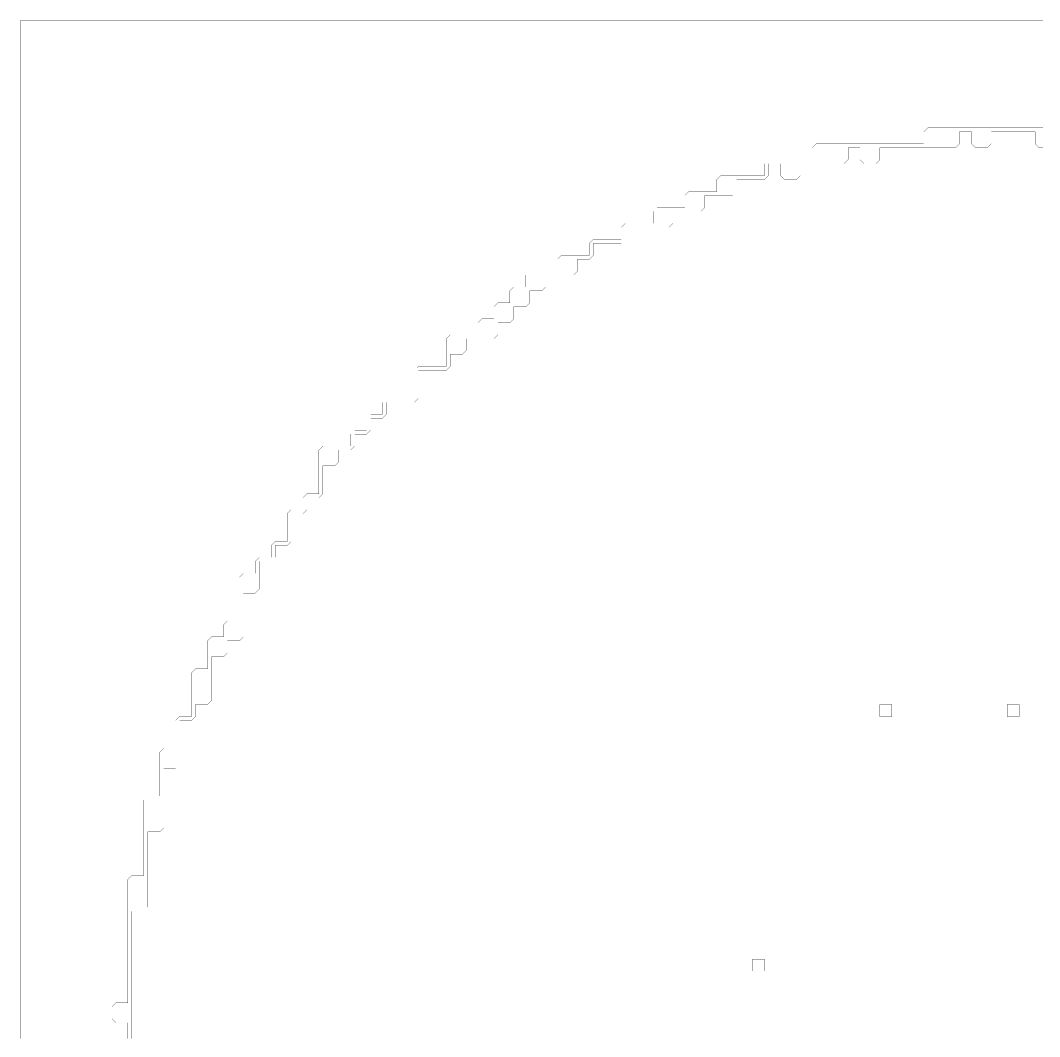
# Model space of a CAD drawing. Header units: metres. Extents: x 0 to 4990, y -4990 to 0.
# Drawn here: x 0 to 2501, y -2495 to 0 of the extents above; entities that cross this region are included whole.
import ezdxf

# ---------------------------------------------------------------- set-up
doc = ezdxf.new("R2010")
doc.units = ezdxf.units.M
doc.layers.add('conductor', color=1, linetype='Continuous')
doc.layers.add('substrate', color=5, linetype='Continuous')

msp = doc.modelspace()

# ---------------------------------------------------------------- linework, layer by layer
at = {"layer": 'conductor', "const_width": 0.5}
msp.add_lwpolyline([(2509.765625, -312.5), (2500, -312.5), (2490.234375, -302.734375), (2490.234375, -292.96875), (2490.234375, -283.203125), (2490.234375, -273.4375), (2480.46875, -273.4375), (2470.703125, -273.4375), (2460.9375, -273.4375), (2451.171875, -273.4375), (2441.40625, -273.4375), (2431.640625, -273.4375), (2421.875, -273.4375), (2412.109375, -273.4375), (2402.34375, -273.4375), (2392.578125, -273.4375), (2382.8125, -273.4375), (2382.8125, -283.203125), (2382.8125, -292.96875), (2382.8125, -302.734375), (2373.046875, -312.5), (2363.28125, -312.5), (2353.515625, -312.5), (2343.75, -312.5), (2333.984375, -302.734375), (2333.984375, -292.96875), (2333.984375, -283.203125), (2333.984375, -273.4375), (2324.21875, -273.4375), (2314.453125, -273.4375), (2304.6875, -273.4375), (2304.6875, -283.203125), (2304.6875, -292.96875), (2304.6875, -302.734375), (2294.921875, -312.5), (2285.15625, -312.5), (2275.390625, -312.5), (2265.625, -312.5), (2255.859375, -312.5), (2246.09375, -312.5), (2236.328125, -312.5), (2226.5625, -312.5), (2216.796875, -312.5), (2207.03125, -312.5), (2197.265625, -312.5), (2187.5, -312.5), (2177.734375, -312.5), (2167.96875, -312.5), (2158.203125, -312.5), (2148.4375, -312.5), (2138.671875, -312.5), (2128.90625, -312.5), (2119.140625, -312.5), (2109.375, -312.5), (2109.375, -322.265625), (2109.375, -332.03125), (2109.375, -341.796875), (2099.609375, -351.5625), (2089.84375, -351.5625), (2080.078125, -351.5625), (2070.3125, -351.5625), (2060.546875, -341.796875), (2060.546875, -332.03125), (2060.546875, -322.265625), (2060.546875, -312.5), (2050.78125, -312.5), (2041.015625, -312.5), (2031.25, -312.5), (2031.25, -322.265625), (2031.25, -332.03125), (2031.25, -341.796875), (2021.484375, -351.5625), (2011.71875, -351.5625), (2001.953125, -351.5625), (1992.1875, -351.5625), (1982.421875, -351.5625), (1972.65625, -351.5625), (1962.890625, -351.5625), (1953.125, -351.5625), (1943.359375, -351.5625), (1933.59375, -351.5625), (1923.828125, -351.5625), (1914.0625, -351.5625), (1914.0625, -361.328125), (1914.0625, -371.09375), (1914.0625, -380.859375), (1904.296875, -390.625), (1894.53125, -390.625), (1884.765625, -390.625), (1875, -390.625), (1865.234375, -380.859375), (1865.234375, -371.09375), (1865.234375, -361.328125), (1865.234375, -351.5625), (1855.46875, -351.5625), (1845.703125, -351.5625), (1835.9375, -351.5625), (1835.9375, -361.328125), (1835.9375, -371.09375), (1835.9375, -380.859375), (1826.171875, -390.625), (1816.40625, -390.625), (1806.640625, -390.625), (1796.875, -390.625), (1787.109375, -390.625), (1777.34375, -390.625), (1767.578125, -390.625), (1757.8125, -390.625), (1757.8125, -400.390625), (1757.8125, -410.15625), (1757.8125, -419.921875), (1748.046875, -429.6875), (1738.28125, -429.6875), (1728.515625, -429.6875), (1718.75, -429.6875), (1708.984375, -429.6875), (1699.21875, -429.6875), (1689.453125, -429.6875), (1679.6875, -429.6875), (1679.6875, -439.453125), (1679.6875, -449.21875), (1679.6875, -458.984375), (1669.921875, -468.75), (1660.15625, -468.75), (1650.390625, -468.75), (1640.625, -468.75), (1630.859375, -468.75), (1621.09375, -468.75), (1611.328125, -468.75), (1601.5625, -468.75), (1601.5625, -478.515625), (1601.5625, -488.28125), (1601.5625, -498.046875), (1591.796875, -507.8125), (1582.03125, -507.8125), (1572.265625, -507.8125), (1562.5, -507.8125), (1552.734375, -507.8125), (1542.96875, -507.8125), (1533.203125, -507.8125), (1523.4375, -507.8125), (1513.671875, -507.8125), (1503.90625, -507.8125), (1494.140625, -507.8125), (1484.375, -507.8125), (1484.375, -517.578125), (1484.375, -527.34375), (1484.375, -537.109375), (1474.609375, -546.875), (1464.84375, -546.875), (1455.078125, -546.875), (1445.3125, -546.875), (1435.546875, -546.875), (1425.78125, -546.875), (1416.015625, -546.875), (1406.25, -546.875), (1406.25, -556.640625), (1406.25, -566.40625), (1406.25, -576.171875), (1396.484375, -585.9375), (1386.71875, -585.9375), (1376.953125, -585.9375), (1367.1875, -585.9375), (1367.1875, -595.703125), (1367.1875, -605.46875), (1367.1875, -615.234375), (1357.421875, -625), (1347.65625, -625), (1337.890625, -625), (1328.125, -625), (1318.359375, -625), (1308.59375, -625), (1298.828125, -625), (1289.0625, -625), (1289.0625, -634.765625), (1289.0625, -644.53125), (1289.0625, -654.296875), (1279.296875, -664.0625), (1269.53125, -664.0625), (1259.765625, -664.0625), (1250, -664.0625), (1250, -673.828125), (1250, -683.59375), (1250, -693.359375), (1240.234375, -703.125), (1230.46875, -703.125), (1220.703125, -703.125), (1210.9375, -703.125), (1210.9375, -712.890625), (1210.9375, -722.65625), (1210.9375, -732.421875), (1201.171875, -742.1875), (1191.40625, -742.1875), (1181.640625, -742.1875), (1171.875, -742.1875), (1171.875, -751.953125), (1171.875, -761.71875), (1171.875, -771.484375), (1162.109375, -781.25), (1152.34375, -781.25), (1142.578125, -781.25), (1132.8125, -781.25), (1123.046875, -781.25), (1113.28125, -781.25), (1103.515625, -781.25), (1093.75, -781.25), (1093.75, -791.015625), (1093.75, -800.78125), (1093.75, -810.546875), (1083.984375, -820.3125), (1074.21875, -820.3125), (1064.453125, -820.3125), (1054.6875, -820.3125), (1054.6875, -830.078125), (1054.6875, -839.84375), (1054.6875, -849.609375), (1044.921875, -859.375), (1035.15625, -859.375), (1025.390625, -859.375), (1015.625, -859.375), (1005.859375, -859.375), (996.09375, -859.375), (986.328125, -859.375), (976.5625, -859.375), (976.5625, -869.140625), (976.5625, -878.90625), (976.5625, -888.671875), (976.5625, -898.4375), (976.5625, -908.203125), (976.5625, -917.96875), (976.5625, -927.734375), (966.796875, -937.5), (957.03125, -937.5), (947.265625, -937.5), (937.5, -937.5), (927.734375, -937.5), (917.96875, -937.5), (908.203125, -937.5), (898.4375, -937.5), (898.4375, -947.265625), (898.4375, -957.03125), (898.4375, -966.796875), (888.671875, -976.5625), (878.90625, -976.5625), (869.140625, -976.5625), (859.375, -976.5625), (859.375, -986.328125), (859.375, -996.09375), (859.375, -1005.859375), (849.609375, -1015.625), (839.84375, -1015.625), (830.078125, -1015.625), (820.3125, -1015.625), (820.3125, -1025.390625), (820.3125, -1035.15625), (820.3125, -1044.921875), (810.546875, -1054.6875), (800.78125, -1054.6875), (791.015625, -1054.6875), (781.25, -1054.6875), (781.25, -1064.453125), (781.25, -1074.21875), (781.25, -1083.984375), (771.484375, -1093.75), (761.71875, -1093.75), (751.953125, -1093.75), (742.1875, -1093.75), (742.1875, -1103.515625), (742.1875, -1113.28125), (742.1875, -1123.046875), (742.1875, -1132.8125), (742.1875, -1142.578125), (742.1875, -1152.34375), (742.1875, -1162.109375), (732.421875, -1171.875), (722.65625, -1171.875), (712.890625, -1171.875), (703.125, -1171.875), (703.125, -1181.640625), (703.125, -1191.40625), (703.125, -1201.171875), (693.359375, -1210.9375), (683.59375, -1210.9375), (673.828125, -1210.9375), (664.0625, -1210.9375), (664.0625, -1220.703125), (664.0625, -1230.46875), (664.0625, -1240.234375), (664.0625, -1250), (664.0625, -1259.765625), (664.0625, -1269.53125), (664.0625, -1279.296875), (654.296875, -1289.0625), (644.53125, -1289.0625), (634.765625, -1289.0625), (625, -1289.0625), (625, -1298.828125), (625, -1308.59375), (625, -1318.359375), (615.234375, -1328.125), (605.46875, -1328.125), (595.703125, -1328.125), (585.9375, -1328.125), (585.9375, -1337.890625), (585.9375, -1347.65625), (585.9375, -1357.421875), (585.9375, -1367.1875), (585.9375, -1376.953125), (585.9375, -1386.71875), (585.9375, -1396.484375), (576.171875, -1406.25), (566.40625, -1406.25), (556.640625, -1406.25), (546.875, -1406.25), (546.875, -1416.015625), (546.875, -1425.78125), (546.875, -1435.546875), (546.875, -1445.3125), (546.875, -1455.078125), (546.875, -1464.84375), (546.875, -1474.609375), (546.875, -1484.375), (546.875, -1494.140625), (546.875, -1503.90625), (546.875, -1513.671875), (537.109375, -1523.4375), (527.34375, -1523.4375), (517.578125, -1523.4375), (507.8125, -1523.4375), (507.8125, -1533.203125), (507.8125, -1542.96875), (507.8125, -1552.734375), (498.046875, -1562.5), (488.28125, -1562.5), (478.515625, -1562.5), (468.75, -1562.5), (468.75, -1572.265625), (468.75, -1582.03125), (468.75, -1591.796875), (468.75, -1601.5625), (468.75, -1611.328125), (468.75, -1621.09375), (468.75, -1630.859375), (468.75, -1640.625), (468.75, -1650.390625), (468.75, -1660.15625), (468.75, -1669.921875), (458.984375, -1679.6875), (449.21875, -1679.6875), (439.453125, -1679.6875), (429.6875, -1679.6875), (429.6875, -1689.453125), (429.6875, -1699.21875), (429.6875, -1708.984375), (419.921875, -1718.75), (410.15625, -1718.75), (400.390625, -1718.75), (390.625, -1718.75), (390.625, -1728.515625), (390.625, -1738.28125), (390.625, -1748.046875), (390.625, -1757.8125), (390.625, -1767.578125), (390.625, -1777.34375), (390.625, -1787.109375), (390.625, -1796.875), (390.625, -1806.640625), (390.625, -1816.40625), (390.625, -1826.171875), (380.859375, -1835.9375), (371.09375, -1835.9375), (361.328125, -1835.9375), (351.5625, -1835.9375), (351.5625, -1845.703125), (351.5625, -1855.46875), (351.5625, -1865.234375), (351.5625, -1875), (351.5625, -1884.765625), (351.5625, -1894.53125), (351.5625, -1904.296875), (351.5625, -1914.0625), (351.5625, -1923.828125), (351.5625, -1933.59375), (351.5625, -1943.359375), (351.5625, -1953.125), (351.5625, -1962.890625), (351.5625, -1972.65625), (351.5625, -1982.421875), (341.796875, -1992.1875), (332.03125, -1992.1875), (322.265625, -1992.1875), (312.5, -1992.1875), (312.5, -2001.953125), (312.5, -2011.71875), (312.5, -2021.484375), (312.5, -2031.25), (312.5, -2041.015625), (312.5, -2050.78125), (312.5, -2060.546875), (312.5, -2070.3125), (312.5, -2080.078125), (312.5, -2089.84375), (312.5, -2099.609375), (312.5, -2109.375), (312.5, -2119.140625), (312.5, -2128.90625), (312.5, -2138.671875), (312.5, -2148.4375), (312.5, -2158.203125), (312.5, -2167.96875), (312.5, -2177.734375), (302.734375, -2187.5), (292.96875, -2187.5), (283.203125, -2187.5), (273.4375, -2187.5), (273.4375, -2197.265625), (273.4375, -2207.03125), (273.4375, -2216.796875), (273.4375, -2226.5625), (273.4375, -2236.328125), (273.4375, -2246.09375), (273.4375, -2255.859375), (273.4375, -2265.625), (273.4375, -2275.390625), (273.4375, -2285.15625), (273.4375, -2294.921875), (273.4375, -2304.6875), (273.4375, -2314.453125), (273.4375, -2324.21875), (273.4375, -2333.984375), (273.4375, -2343.75), (273.4375, -2353.515625), (273.4375, -2363.28125), (273.4375, -2373.046875), (273.4375, -2382.8125), (273.4375, -2392.578125), (273.4375, -2402.34375), (273.4375, -2412.109375), (273.4375, -2421.875), (273.4375, -2431.640625), (273.4375, -2441.40625), (273.4375, -2451.171875), (273.4375, -2460.9375), (273.4375, -2470.703125), (273.4375, -2480.46875), (273.4375, -2490.234375), (273.4375, -2500)], dxfattribs=at)
at = {"layer": 'substrate', "const_width": 0.5}
for points in [[(2509.765625, 0), (2500, 0), (2490.234375, 0), (2480.46875, 0), (2470.703125, 0), (2460.9375, 0), (2451.171875, 0), (2441.40625, 0), (2431.640625, 0), (2421.875, 0), (2412.109375, 0), (2402.34375, 0), (2392.578125, 0), (2382.8125, 0), (2373.046875, 0), (2363.28125, 0), (2353.515625, 0), (2343.75, 0), (2333.984375, 0), (2324.21875, 0), (2314.453125, 0), (2304.6875, 0), (2294.921875, 0), (2285.15625, 0), (2275.390625, 0), (2265.625, 0), (2255.859375, 0), (2246.09375, 0), (2236.328125, 0), (2226.5625, 0), (2216.796875, 0), (2207.03125, 0), (2197.265625, 0), (2187.5, 0), (2177.734375, 0), (2167.96875, 0), (2158.203125, 0), (2148.4375, 0), (2138.671875, 0), (2128.90625, 0), (2119.140625, 0), (2109.375, 0), (2099.609375, 0), (2089.84375, 0), (2080.078125, 0), (2070.3125, 0), (2060.546875, 0), (2050.78125, 0), (2041.015625, 0), (2031.25, 0), (2021.484375, 0), (2011.71875, 0), (2001.953125, 0), (1992.1875, 0), (1982.421875, 0), (1972.65625, 0), (1962.890625, 0), (1953.125, 0), (1943.359375, 0), (1933.59375, 0), (1923.828125, 0), (1914.0625, 0), (1904.296875, 0), (1894.53125, 0), (1884.765625, 0), (1875, 0), (1865.234375, 0), (1855.46875, 0), (1845.703125, 0), (1835.9375, 0), (1826.171875, 0), (1816.40625, 0), (1806.640625, 0), (1796.875, 0), (1787.109375, 0), (1777.34375, 0), (1767.578125, 0), (1757.8125, 0), (1748.046875, 0), (1738.28125, 0), (1728.515625, 0), (1718.75, 0), (1708.984375, 0), (1699.21875, 0), (1689.453125, 0), (1679.6875, 0), (1669.921875, 0), (1660.15625, 0), (1650.390625, 0), (1640.625, 0), (1630.859375, 0), (1621.09375, 0), (1611.328125, 0), (1601.5625, 0), (1591.796875, 0), (1582.03125, 0), (1572.265625, 0), (1562.5, 0), (1552.734375, 0), (1542.96875, 0), (1533.203125, 0), (1523.4375, 0), (1513.671875, 0), (1503.90625, 0), (1494.140625, 0), (1484.375, 0), (1474.609375, 0), (1464.84375, 0), (1455.078125, 0), (1445.3125, 0), (1435.546875, 0), (1425.78125, 0), (1416.015625, 0), (1406.25, 0), (1396.484375, 0), (1386.71875, 0), (1376.953125, 0), (1367.1875, 0), (1357.421875, 0), (1347.65625, 0), (1337.890625, 0), (1328.125, 0), (1318.359375, 0), (1308.59375, 0), (1298.828125, 0), (1289.0625, 0), (1279.296875, 0), (1269.53125, 0), (1259.765625, 0), (1250, 0), (1240.234375, 0), (1230.46875, 0), (1220.703125, 0), (1210.9375, 0), (1201.171875, 0), (1191.40625, 0), (1181.640625, 0), (1171.875, 0), (1162.109375, 0), (1152.34375, 0), (1142.578125, 0), (1132.8125, 0), (1123.046875, 0), (1113.28125, 0), (1103.515625, 0), (1093.75, 0), (1083.984375, 0), (1074.21875, 0), (1064.453125, 0), (1054.6875, 0), (1044.921875, 0), (1035.15625, 0), (1025.390625, 0), (1015.625, 0), (1005.859375, 0), (996.09375, 0), (986.328125, 0), (976.5625, 0), (966.796875, 0), (957.03125, 0), (947.265625, 0), (937.5, 0), (927.734375, 0), (917.96875, 0), (908.203125, 0), (898.4375, 0), (888.671875, 0), (878.90625, 0), (869.140625, 0), (859.375, 0), (849.609375, 0), (839.84375, 0), (830.078125, 0), (820.3125, 0), (810.546875, 0), (800.78125, 0), (791.015625, 0), (781.25, 0), (771.484375, 0), (761.71875, 0), (751.953125, 0), (742.1875, 0), (732.421875, 0), (722.65625, 0), (712.890625, 0), (703.125, 0), (693.359375, 0), (683.59375, 0), (673.828125, 0), (664.0625, 0), (654.296875, 0), (644.53125, 0), (634.765625, 0), (625, 0), (615.234375, 0), (605.46875, 0), (595.703125, 0), (585.9375, 0), (576.171875, 0), (566.40625, 0), (556.640625, 0), (546.875, 0), (537.109375, 0), (527.34375, 0), (517.578125, 0), (507.8125, 0), (498.046875, 0), (488.28125, 0), (478.515625, 0), (468.75, 0), (458.984375, 0), (449.21875, 0), (439.453125, 0), (429.6875, 0), (419.921875, 0), (410.15625, 0), (400.390625, 0), (390.625, 0), (380.859375, 0), (371.09375, 0), (361.328125, 0), (351.5625, 0), (341.796875, 0), (332.03125, 0), (322.265625, 0), (312.5, 0), (302.734375, 0), (292.96875, 0), (283.203125, 0), (273.4375, 0), (263.671875, 0), (253.90625, 0), (244.140625, 0), (234.375, 0), (224.609375, 0), (214.84375, 0), (205.078125, 0), (195.3125, 0), (185.546875, 0), (175.78125, 0), (166.015625, 0), (156.25, 0), (146.484375, 0), (136.71875, 0), (126.953125, 0), (117.1875, 0), (107.421875, 0), (97.65625, 0), (87.890625, 0), (78.125, 0), (68.359375, 0), (58.59375, 0), (48.828125, 0), (39.0625, 0), (29.296875, 0), (19.53125, 0), (9.765625, 0), (0, 0), (0, -9.765625), (0, -19.53125), (0, -29.296875), (0, -39.0625), (0, -48.828125), (0, -58.59375), (0, -68.359375), (0, -78.125), (0, -87.890625), (0, -97.65625), (0, -107.421875), (0, -117.1875), (0, -126.953125), (0, -136.71875), (0, -146.484375), (0, -156.25), (0, -166.015625), (0, -175.78125), (0, -185.546875), (0, -195.3125), (0, -205.078125), (0, -214.84375), (0, -224.609375), (0, -234.375), (0, -244.140625), (0, -253.90625), (0, -263.671875), (0, -273.4375), (0, -283.203125), (0, -292.96875), (0, -302.734375), (0, -312.5), (0, -322.265625), (0, -332.03125), (0, -341.796875), (0, -351.5625), (0, -361.328125), (0, -371.09375), (0, -380.859375), (0, -390.625), (0, -400.390625), (0, -410.15625), (0, -419.921875), (0, -429.6875), (0, -439.453125), (0, -449.21875), (0, -458.984375), (0, -468.75), (0, -478.515625), (0, -488.28125), (0, -498.046875), (0, -507.8125), (0, -517.578125), (0, -527.34375), (0, -537.109375), (0, -546.875), (0, -556.640625), (0, -566.40625), (0, -576.171875), (0, -585.9375), (0, -595.703125), (0, -605.46875), (0, -615.234375), (0, -625), (0, -634.765625), (0, -644.53125), (0, -654.296875), (0, -664.0625), (0, -673.828125), (0, -683.59375), (0, -693.359375), (0, -703.125), (0, -712.890625), (0, -722.65625), (0, -732.421875), (0, -742.1875), (0, -751.953125), (0, -761.71875), (0, -771.484375), (0, -781.25), (0, -791.015625), (0, -800.78125), (0, -810.546875), (0, -820.3125), (0, -830.078125), (0, -839.84375), (0, -849.609375), (0, -859.375), (0, -869.140625), (0, -878.90625), (0, -888.671875), (0, -898.4375), (0, -908.203125), (0, -917.96875), (0, -927.734375), (0, -937.5), (0, -947.265625), (0, -957.03125), (0, -966.796875), (0, -976.5625), (0, -986.328125), (0, -996.09375), (0, -1005.859375), (0, -1015.625), (0, -1025.390625), (0, -1035.15625), (0, -1044.921875), (0, -1054.6875), (0, -1064.453125), (0, -1074.21875), (0, -1083.984375), (0, -1093.75), (0, -1103.515625), (0, -1113.28125), (0, -1123.046875), (0, -1132.8125), (0, -1142.578125), (0, -1152.34375), (0, -1162.109375), (0, -1171.875), (0, -1181.640625), (0, -1191.40625), (0, -1201.171875), (0, -1210.9375), (0, -1220.703125), (0, -1230.46875), (0, -1240.234375), (0, -1250), (0, -1259.765625), (0, -1269.53125), (0, -1279.296875), (0, -1289.0625), (0, -1298.828125), (0, -1308.59375), (0, -1318.359375), (0, -1328.125), (0, -1337.890625), (0, -1347.65625), (0, -1357.421875), (0, -1367.1875), (0, -1376.953125), (0, -1386.71875), (0, -1396.484375), (0, -1406.25), (0, -1416.015625), (0, -1425.78125), (0, -1435.546875), (0, -1445.3125), (0, -1455.078125), (0, -1464.84375), (0, -1474.609375), (0, -1484.375), (0, -1494.140625), (0, -1503.90625), (0, -1513.671875), (0, -1523.4375), (0, -1533.203125), (0, -1542.96875), (0, -1552.734375), (0, -1562.5), (0, -1572.265625), (0, -1582.03125), (0, -1591.796875), (0, -1601.5625), (0, -1611.328125), (0, -1621.09375), (0, -1630.859375), (0, -1640.625), (0, -1650.390625), (0, -1660.15625), (0, -1669.921875), (0, -1679.6875), (0, -1689.453125), (0, -1699.21875), (0, -1708.984375), (0, -1718.75), (0, -1728.515625), (0, -1738.28125), (0, -1748.046875), (0, -1757.8125), (0, -1767.578125), (0, -1777.34375), (0, -1787.109375), (0, -1796.875), (0, -1806.640625), (0, -1816.40625), (0, -1826.171875), (0, -1835.9375), (0, -1845.703125), (0, -1855.46875), (0, -1865.234375), (0, -1875), (0, -1884.765625), (0, -1894.53125), (0, -1904.296875), (0, -1914.0625), (0, -1923.828125), (0, -1933.59375), (0, -1943.359375), (0, -1953.125), (0, -1962.890625), (0, -1972.65625), (0, -1982.421875), (0, -1992.1875), (0, -2001.953125), (0, -2011.71875), (0, -2021.484375), (0, -2031.25), (0, -2041.015625), (0, -2050.78125), (0, -2060.546875), (0, -2070.3125), (0, -2080.078125), (0, -2089.84375), (0, -2099.609375), (0, -2109.375), (0, -2119.140625), (0, -2128.90625), (0, -2138.671875), (0, -2148.4375), (0, -2158.203125), (0, -2167.96875), (0, -2177.734375), (0, -2187.5), (0, -2197.265625), (0, -2207.03125), (0, -2216.796875), (0, -2226.5625), (0, -2236.328125), (0, -2246.09375), (0, -2255.859375), (0, -2265.625), (0, -2275.390625), (0, -2285.15625), (0, -2294.921875), (0, -2304.6875), (0, -2314.453125), (0, -2324.21875), (0, -2333.984375), (0, -2343.75), (0, -2353.515625), (0, -2363.28125), (0, -2373.046875), (0, -2382.8125), (0, -2392.578125), (0, -2402.34375), (0, -2412.109375), (0, -2421.875), (0, -2431.640625), (0, -2441.40625), (0, -2451.171875), (0, -2460.9375), (0, -2470.703125), (0, -2480.46875), (0, -2490.234375), (0, -2500)], [(263.671875, -2500), (263.671875, -2490.234375), (263.671875, -2480.46875), (263.671875, -2470.703125), (263.671875, -2460.9375), (253.90625, -2460.9375), (244.140625, -2460.9375), (234.375, -2460.9375), (224.609375, -2451.171875), (224.609375, -2441.40625), (224.609375, -2431.640625), (224.609375, -2421.875), (234.375, -2412.109375), (244.140625, -2412.109375), (253.90625, -2412.109375), (263.671875, -2412.109375), (263.671875, -2402.34375), (263.671875, -2392.578125), (263.671875, -2382.8125), (263.671875, -2373.046875), (263.671875, -2363.28125), (263.671875, -2353.515625), (263.671875, -2343.75), (263.671875, -2333.984375), (263.671875, -2324.21875), (263.671875, -2314.453125), (263.671875, -2304.6875), (263.671875, -2294.921875), (263.671875, -2285.15625), (263.671875, -2275.390625), (263.671875, -2265.625), (263.671875, -2255.859375), (263.671875, -2246.09375), (263.671875, -2236.328125), (263.671875, -2226.5625), (263.671875, -2216.796875), (263.671875, -2207.03125), (263.671875, -2197.265625), (263.671875, -2187.5), (263.671875, -2177.734375), (263.671875, -2167.96875), (263.671875, -2158.203125), (263.671875, -2148.4375), (263.671875, -2138.671875), (263.671875, -2128.90625), (263.671875, -2119.140625), (263.671875, -2109.375), (273.4375, -2099.609375), (283.203125, -2099.609375), (292.96875, -2099.609375), (302.734375, -2099.609375), (302.734375, -2089.84375), (302.734375, -2080.078125), (302.734375, -2070.3125), (302.734375, -2060.546875), (302.734375, -2050.78125), (302.734375, -2041.015625), (302.734375, -2031.25), (302.734375, -2021.484375), (302.734375, -2011.71875), (302.734375, -2001.953125), (302.734375, -1992.1875), (302.734375, -1982.421875), (302.734375, -1972.65625), (302.734375, -1962.890625), (302.734375, -1953.125), (302.734375, -1943.359375), (302.734375, -1933.59375), (302.734375, -1923.828125), (302.734375, -1914.0625), (312.5, -1904.296875), (322.265625, -1904.296875), (332.03125, -1904.296875), (341.796875, -1904.296875), (341.796875, -1894.53125), (341.796875, -1884.765625), (341.796875, -1875), (341.796875, -1865.234375), (341.796875, -1855.46875), (341.796875, -1845.703125), (341.796875, -1835.9375), (341.796875, -1826.171875), (341.796875, -1816.40625), (341.796875, -1806.640625), (341.796875, -1796.875), (351.5625, -1787.109375), (361.328125, -1787.109375), (371.09375, -1787.109375), (380.859375, -1787.109375), (380.859375, -1777.34375), (380.859375, -1767.578125), (380.859375, -1757.8125), (380.859375, -1748.046875), (380.859375, -1738.28125), (380.859375, -1728.515625), (380.859375, -1718.75), (390.625, -1708.984375), (400.390625, -1708.984375), (410.15625, -1708.984375), (419.921875, -1708.984375), (419.921875, -1699.21875), (419.921875, -1689.453125), (419.921875, -1679.6875), (419.921875, -1669.921875), (419.921875, -1660.15625), (419.921875, -1650.390625), (419.921875, -1640.625), (419.921875, -1630.859375), (419.921875, -1621.09375), (419.921875, -1611.328125), (419.921875, -1601.5625), (429.6875, -1591.796875), (439.453125, -1591.796875), (449.21875, -1591.796875), (458.984375, -1591.796875), (458.984375, -1582.03125), (458.984375, -1572.265625), (458.984375, -1562.5), (458.984375, -1552.734375), (458.984375, -1542.96875), (458.984375, -1533.203125), (458.984375, -1523.4375), (468.75, -1513.671875), (478.515625, -1513.671875), (488.28125, -1513.671875), (498.046875, -1513.671875), (498.046875, -1503.90625), (498.046875, -1494.140625), (498.046875, -1484.375), (507.8125, -1474.609375), (517.578125, -1474.609375), (527.34375, -1474.609375), (537.109375, -1474.609375), (537.109375, -1464.84375), (537.109375, -1455.078125), (537.109375, -1445.3125), (537.109375, -1435.546875), (537.109375, -1425.78125), (537.109375, -1416.015625), (537.109375, -1406.25), (537.109375, -1396.484375), (537.109375, -1386.71875), (537.109375, -1376.953125), (537.109375, -1367.1875), (546.875, -1357.421875), (556.640625, -1357.421875), (566.40625, -1357.421875), (576.171875, -1357.421875), (576.171875, -1347.65625), (576.171875, -1337.890625), (576.171875, -1328.125), (585.9375, -1318.359375), (595.703125, -1318.359375), (605.46875, -1318.359375), (615.234375, -1318.359375), (615.234375, -1308.59375), (615.234375, -1298.828125), (615.234375, -1289.0625), (625, -1279.296875), (634.765625, -1279.296875), (644.53125, -1279.296875), (654.296875, -1279.296875), (654.296875, -1269.53125), (654.296875, -1259.765625), (654.296875, -1250), (654.296875, -1240.234375), (654.296875, -1230.46875), (654.296875, -1220.703125), (654.296875, -1210.9375), (664.0625, -1201.171875), (673.828125, -1201.171875), (683.59375, -1201.171875), (693.359375, -1201.171875), (693.359375, -1191.40625), (693.359375, -1181.640625), (693.359375, -1171.875), (703.125, -1162.109375), (712.890625, -1162.109375), (722.65625, -1162.109375), (732.421875, -1162.109375), (732.421875, -1152.34375), (732.421875, -1142.578125), (732.421875, -1132.8125), (732.421875, -1123.046875), (732.421875, -1113.28125), (732.421875, -1103.515625), (732.421875, -1093.75), (732.421875, -1083.984375), (732.421875, -1074.21875), (732.421875, -1064.453125), (732.421875, -1054.6875), (742.1875, -1044.921875), (751.953125, -1044.921875), (761.71875, -1044.921875), (771.484375, -1044.921875), (781.25, -1044.921875), (791.015625, -1044.921875), (800.78125, -1044.921875), (810.546875, -1044.921875), (810.546875, -1035.15625), (810.546875, -1025.390625), (810.546875, -1015.625), (820.3125, -1005.859375), (830.078125, -1005.859375), (839.84375, -1005.859375), (849.609375, -1005.859375), (849.609375, -996.09375), (849.609375, -986.328125), (849.609375, -976.5625), (859.375, -966.796875), (869.140625, -966.796875), (878.90625, -966.796875), (888.671875, -966.796875), (888.671875, -957.03125), (888.671875, -947.265625), (888.671875, -937.5), (898.4375, -927.734375), (908.203125, -927.734375), (917.96875, -927.734375), (927.734375, -927.734375), (937.5, -927.734375), (947.265625, -927.734375), (957.03125, -927.734375), (966.796875, -927.734375), (966.796875, -917.96875), (966.796875, -908.203125), (966.796875, -898.4375), (966.796875, -888.671875), (966.796875, -878.90625), (966.796875, -869.140625), (966.796875, -859.375), (976.5625, -849.609375), (986.328125, -849.609375), (996.09375, -849.609375), (1005.859375, -849.609375), (1015.625, -849.609375), (1025.390625, -849.609375), (1035.15625, -849.609375), (1044.921875, -849.609375), (1044.921875, -839.84375), (1044.921875, -830.078125), (1044.921875, -820.3125), (1044.921875, -810.546875), (1044.921875, -800.78125), (1044.921875, -791.015625), (1044.921875, -781.25), (1054.6875, -771.484375), (1064.453125, -771.484375), (1074.21875, -771.484375), (1083.984375, -771.484375), (1093.75, -771.484375), (1103.515625, -771.484375), (1113.28125, -771.484375), (1123.046875, -771.484375), (1123.046875, -761.71875), (1123.046875, -751.953125), (1123.046875, -742.1875), (1132.8125, -732.421875), (1142.578125, -732.421875), (1152.34375, -732.421875), (1162.109375, -732.421875), (1162.109375, -722.65625), (1162.109375, -712.890625), (1162.109375, -703.125), (1171.875, -693.359375), (1181.640625, -693.359375), (1191.40625, -693.359375), (1201.171875, -693.359375), (1201.171875, -683.59375), (1201.171875, -673.828125), (1201.171875, -664.0625), (1210.9375, -654.296875), (1220.703125, -654.296875), (1230.46875, -654.296875), (1240.234375, -654.296875), (1240.234375, -644.53125), (1240.234375, -634.765625), (1240.234375, -625), (1250, -615.234375), (1259.765625, -615.234375), (1269.53125, -615.234375), (1279.296875, -615.234375), (1289.0625, -615.234375), (1298.828125, -615.234375), (1308.59375, -615.234375), (1318.359375, -615.234375), (1318.359375, -605.46875), (1318.359375, -595.703125), (1318.359375, -585.9375), (1328.125, -576.171875), (1337.890625, -576.171875), (1347.65625, -576.171875), (1357.421875, -576.171875), (1367.1875, -576.171875), (1376.953125, -576.171875), (1386.71875, -576.171875), (1396.484375, -576.171875), (1396.484375, -566.40625), (1396.484375, -556.640625), (1396.484375, -546.875), (1406.25, -537.109375), (1416.015625, -537.109375), (1425.78125, -537.109375), (1435.546875, -537.109375), (1445.3125, -537.109375), (1455.078125, -537.109375), (1464.84375, -537.109375), (1474.609375, -537.109375), (1474.609375, -527.34375), (1474.609375, -517.578125), (1474.609375, -507.8125), (1484.375, -498.046875), (1494.140625, -498.046875), (1503.90625, -498.046875), (1513.671875, -498.046875), (1523.4375, -498.046875), (1533.203125, -498.046875), (1542.96875, -498.046875), (1552.734375, -498.046875), (1552.734375, -488.28125), (1552.734375, -478.515625), (1552.734375, -468.75), (1562.5, -458.984375), (1572.265625, -458.984375), (1582.03125, -458.984375), (1591.796875, -458.984375), (1601.5625, -458.984375), (1611.328125, -458.984375), (1621.09375, -458.984375), (1630.859375, -458.984375), (1630.859375, -449.21875), (1630.859375, -439.453125), (1630.859375, -429.6875), (1640.625, -419.921875), (1650.390625, -419.921875), (1660.15625, -419.921875), (1669.921875, -419.921875), (1679.6875, -419.921875), (1689.453125, -419.921875), (1699.21875, -419.921875), (1708.984375, -419.921875), (1708.984375, -410.15625), (1708.984375, -400.390625), (1708.984375, -390.625), (1718.75, -380.859375), (1728.515625, -380.859375), (1738.28125, -380.859375), (1748.046875, -380.859375), (1757.8125, -380.859375), (1767.578125, -380.859375), (1777.34375, -380.859375), (1787.109375, -380.859375), (1796.875, -380.859375), (1806.640625, -380.859375), (1816.40625, -380.859375), (1826.171875, -380.859375), (1826.171875, -371.09375), (1826.171875, -361.328125), (1826.171875, -351.5625), (1835.9375, -341.796875), (1845.703125, -341.796875), (1855.46875, -341.796875), (1865.234375, -341.796875), (1875, -341.796875), (1884.765625, -341.796875), (1894.53125, -341.796875), (1904.296875, -341.796875), (1914.0625, -341.796875), (1923.828125, -341.796875), (1933.59375, -341.796875), (1943.359375, -341.796875), (1943.359375, -332.03125), (1943.359375, -322.265625), (1943.359375, -312.5), (1953.125, -302.734375), (1962.890625, -302.734375), (1972.65625, -302.734375), (1982.421875, -302.734375), (1992.1875, -302.734375), (2001.953125, -302.734375), (2011.71875, -302.734375), (2021.484375, -302.734375), (2031.25, -302.734375), (2041.015625, -302.734375), (2050.78125, -302.734375), (2060.546875, -302.734375), (2070.3125, -302.734375), (2080.078125, -302.734375), (2089.84375, -302.734375), (2099.609375, -302.734375), (2109.375, -302.734375), (2119.140625, -302.734375), (2128.90625, -302.734375), (2138.671875, -302.734375), (2148.4375, -302.734375), (2158.203125, -302.734375), (2167.96875, -302.734375), (2177.734375, -302.734375), (2187.5, -302.734375), (2197.265625, -302.734375), (2207.03125, -302.734375), (2216.796875, -302.734375), (2216.796875, -292.96875), (2216.796875, -283.203125), (2216.796875, -273.4375), (2226.5625, -263.671875), (2236.328125, -263.671875), (2246.09375, -263.671875), (2255.859375, -263.671875), (2265.625, -263.671875), (2275.390625, -263.671875), (2285.15625, -263.671875), (2294.921875, -263.671875), (2304.6875, -263.671875), (2314.453125, -263.671875), (2324.21875, -263.671875), (2333.984375, -263.671875), (2343.75, -263.671875), (2353.515625, -263.671875), (2363.28125, -263.671875), (2373.046875, -263.671875), (2382.8125, -263.671875), (2392.578125, -263.671875), (2402.34375, -263.671875), (2412.109375, -263.671875), (2421.875, -263.671875), (2431.640625, -263.671875), (2441.40625, -263.671875), (2451.171875, -263.671875), (2460.9375, -263.671875), (2470.703125, -263.671875), (2480.46875, -263.671875), (2490.234375, -263.671875), (2500, -263.671875), (2509.765625, -263.671875)]]:
    msp.add_lwpolyline(points, dxfattribs=at)
for points in [[(2109.375, -1679.6875), (2109.375, -1689.453125), (2109.375, -1699.21875), (2109.375, -1708.984375), (2119.140625, -1708.984375), (2128.90625, -1708.984375), (2138.671875, -1708.984375), (2138.671875, -1699.21875), (2138.671875, -1689.453125), (2138.671875, -1679.6875), (2128.90625, -1679.6875), (2119.140625, -1679.6875)], [(2421.875, -1679.6875), (2421.875, -1689.453125), (2421.875, -1699.21875), (2421.875, -1708.984375), (2431.640625, -1708.984375), (2441.40625, -1708.984375), (2451.171875, -1708.984375), (2451.171875, -1699.21875), (2451.171875, -1689.453125), (2451.171875, -1679.6875), (2441.40625, -1679.6875), (2431.640625, -1679.6875)], [(1796.875, -2304.6875), (1796.875, -2314.453125), (1796.875, -2324.21875), (1796.875, -2333.984375), (1806.640625, -2333.984375), (1816.40625, -2333.984375), (1826.171875, -2333.984375), (1826.171875, -2324.21875), (1826.171875, -2314.453125), (1826.171875, -2304.6875), (1816.40625, -2304.6875), (1806.640625, -2304.6875)]]:
    msp.add_lwpolyline(points, close=True, dxfattribs=at)

doc.saveas('drawing.dxf')
